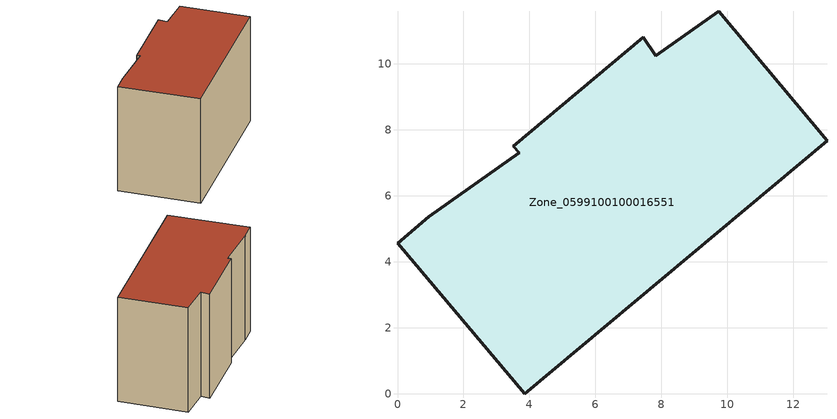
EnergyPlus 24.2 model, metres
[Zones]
Zone_0599100100016551
 floor ground (C_G): 9.74,11.6 13.02,7.68 3.86,0 0,4.57 0.95,5.37 3.68,7.3 3.51,7.51 7.44,10.81 7.83,10.24 z0
 wall outside (C_F): 3.86,0 13.02,7.68 9.74,11.6 7.83,10.24 7.44,10.81 3.51,7.51 3.68,7.3 0.95,5.37 0,4.57 3.86,0 z0:8.29
 roof outside (C_R): 13.02,7.68 9.74,11.6 7.83,10.24 7.44,10.81 3.51,7.51 3.68,7.3 0.95,5.37 0,4.57 3.86,0 z8.29
[BUILDING]
Pand.0599100100016551: North Axis=0; Terrain=City; Loads Convergence Tolerance Value=0.04; Temperature Convergence Tolerance Value=0.4; Solar Distribution=FullExterior; Maximum Number of Warmup Days=25; Minimum Number of Warmup Days=1
[Site:Location]
Rotterdam.The.Hague.AP_ZH_NLD Design_Conditions: Latitude=51.96; Longitude=4.45; Time Zone=1; Elevation=-4.5
[SITE:GROUNDTEMPERATURE:BUILDINGSURFACE]
18, 18, 18, 18, 18, 18, 18, 18, 18, 18, 18, 18
[MATERIAL] Thermal Absorptance=0.9; Solar Absorptance=0.7; Visible Absorptance=0.7
Name | Roughness | Thickness | Conductivity | Density | Specific Heat
G.TC.2015-2018 | MediumSmooth | 0.15 | 0.0428571 | 540 | 1210
F.TC.2015-2018 | Rough | 0.3 | 0.0666667 | 1920 | 840
R.TC.2015-2018 | MediumRough | 0.2 | 0.0333333 | 1500 | 1000
[CONSTRUCTION]
C_G: G.TC.2015-2018
C_F: F.TC.2015-2018
C_R: R.TC.2015-2018
[ZONE]
Zone_0599100100016551: Type=1; Multiplier=1; Ceiling Height=Autocalculate; Volume=Autocalculate; Floor Area=autocalculate; Part of Total Floor Area=Yes
[ZONEINFILTRATION:DESIGNFLOWRATE]
Infil_Zone_0599100100016551: Zone or ZoneList or Space or SpaceList=Zone_0599100100016551; Schedule=AlwaysOn; Design Flow Rate Calculation Method=Flow/Area; Flow Rate per Floor Area=0.0015; Constant Term Coefficient=1; Temperature Term Coefficient=0; Velocity Term Coefficient=0; Velocity Squared Term Coefficient=0
[HVACTEMPLATE:ZONE:IDEALLOADSAIRSYSTEM]
Zone_0599100100016551: Maximum Heating Supply Air Temperature=50; Minimum Cooling Supply Air Temperature=13; Maximum Heating Supply Air Humidity Ratio=0.0156; Minimum Cooling Supply Air Humidity Ratio=0.0077; Heating Limit=NoLimit; Cooling Limit=NoLimit; Dehumidification Control Type=ConstantSensibleHeatRatio; Cooling Sensible Heat Ratio=0.7; Dehumidification Setpoint=60; Humidification Control Type=None; Humidification Setpoint=30; Outdoor Air Method=None; Outdoor Air Flow Rate per Person=0.00944; Outdoor Air Flow Rate per Zone Floor Area=0; Outdoor Air Flow Rate per Zone=0; Demand Controlled Ventilation Type=None; Outdoor Air Economizer Type=NoEconomizer; Heat Recovery Type=None; Sensible Heat Recovery Effectiveness=0.7; Latent Heat Recovery Effectiveness=0.65
[ZONECONTROL:THERMOSTAT]
ThermostatControl_Zone_0599100100016551: Zone or ZoneList=Zone_0599100100016551; Control Type Schedule=DualSetpointControlType; Control 1=Thermostat_Zone_0599100100016551; Temperature Difference Between Cutout And Setpoint=0
[THERMOSTATSETPOINT:DUALSETPOINT]
Thermostat_Zone_0599100100016551: Heating Setpoint Temperature Schedule=HeatingSetpoint_Zone_0599100100016551; Cooling Setpoint Temperature Schedule=CoolingSetpoint_Zone_0599100100016551
[SCHEDULE:COMPACT]
HeatingSetpoint_Zone_0599100100016551: Through: 12/31, For: AllDays, Until: 24:00, 21
CoolingSetpoint_Zone_0599100100016551: Through: 12/31, For: AllDays, Until: 24:00, 24
DualSetpointControlType: Through: 12/31, For: AllDays, Until: 24:00, 4
AlwaysOn: Through: 12/31, For: AllDays, Until: 24:00, 1
